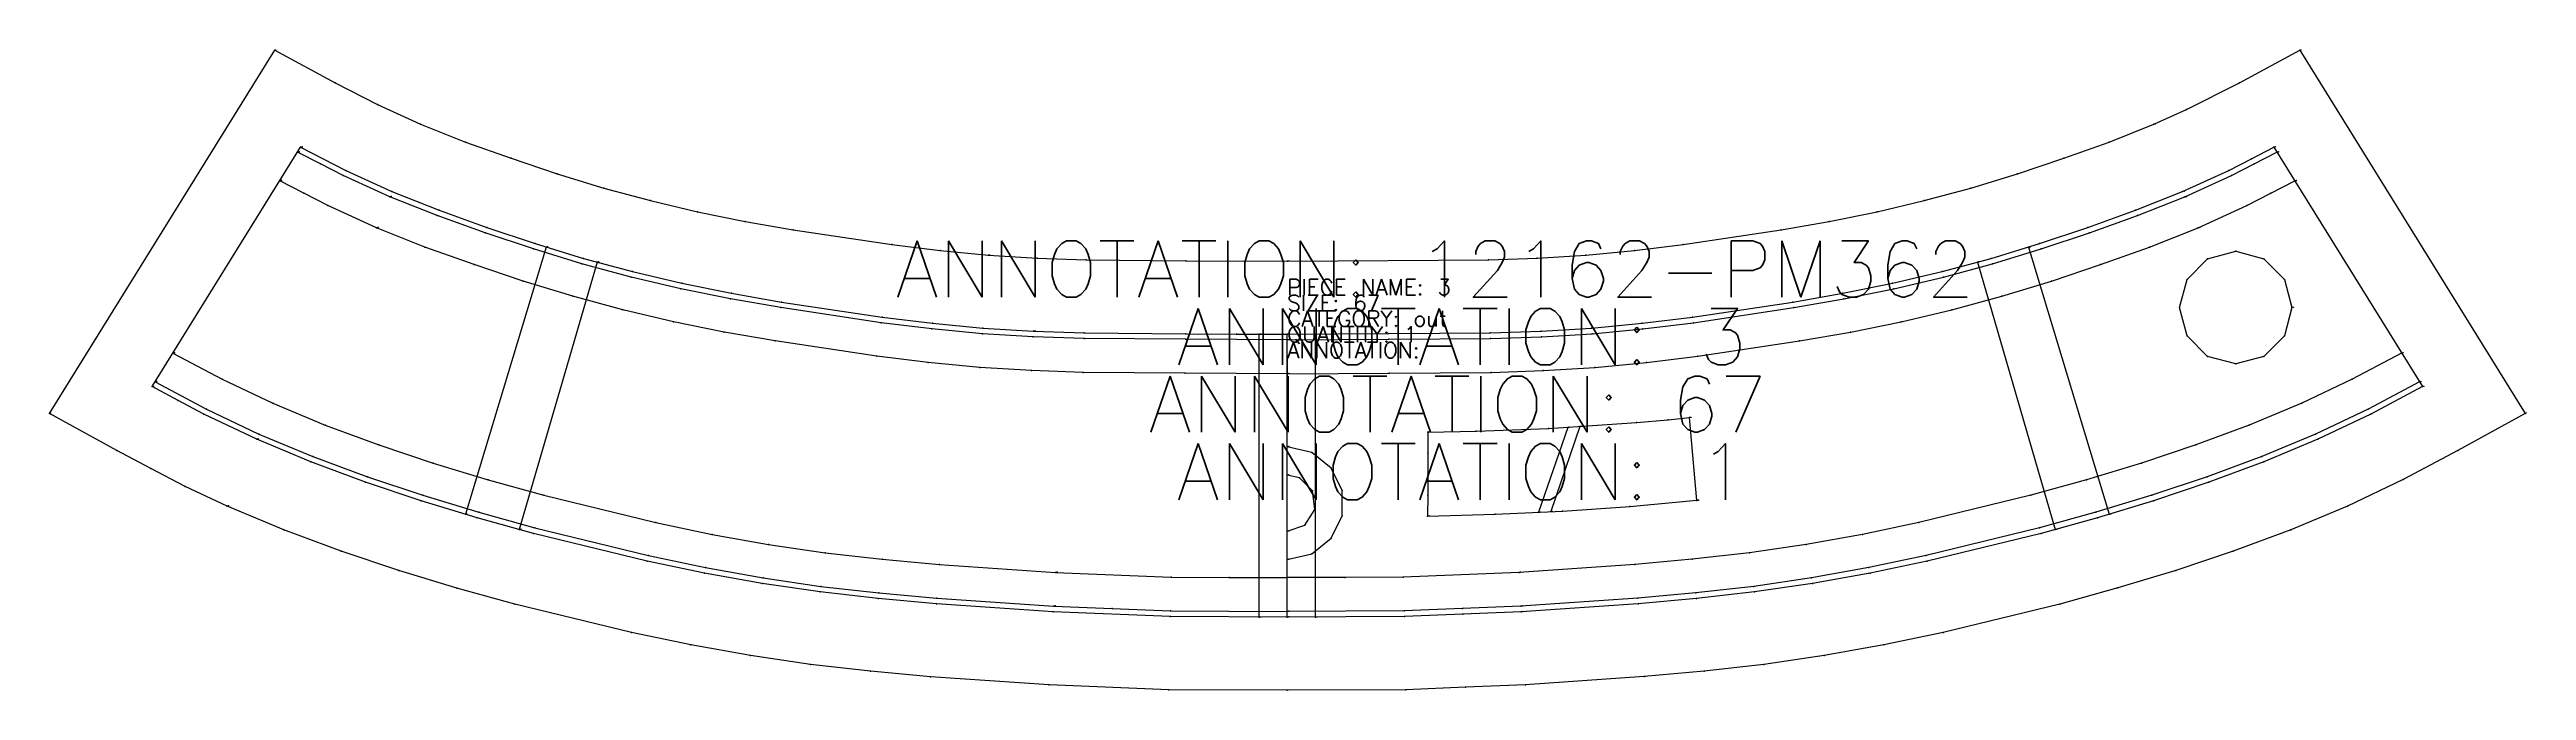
# Model space of a CAD drawing. Extents: x 0 to 3491, y 0 to 2996.
# Drawn here: x 3050.1 to 3490.6, y 633.9 to 747.7 of the extents above; entities that cross this region are included whole.
import ezdxf

# ---------------------------------------------------------------- set-up
doc = ezdxf.new("R2010")
doc.units = 0
for name, color, linetype in [('1', 7, 'CONTINUOUS'), ('14', 7, 'CONTINUOUS'), ('2', 7, 'CONTINUOUS'), ('3', 2, 'CONTINUOUS'), ('5', 5, 'CONTINUOUS'), ('8', 4, 'CONTINUOUS')]:
    doc.layers.add(name, color=color, linetype=linetype)
doc.styles.get("Standard").update_dxf_attribs({"font": 'txt', "bigfont": ' '})

# ---------------------------------------------------------------- blocks, each defined once
blk = doc.blocks.new('BLK_3_2')
at = {"layer": '1'}
blk.add_lwpolyline([(59.3924, 79.2483), (99.4449, 143.7597), (110.1874, 137.9931), (117.706, 134.1239), (125.38, 130.6163), (133.3673, 127.4466), (141.4682, 124.5601), (149.679, 121.8062), (157.9618, 119.2827), (166.2702, 117.0401), (174.6442, 115.0565), (183.125, 113.3503), (191.6486, 111.8556), (209.1742, 109.2277), (217.7753, 108.1856), (226.3983, 107.362), (235.0641, 106.8361), (243.7418, 106.5267), (261.4972, 106.3738), (279.559, 106.2919), (315.3055, 106.5268), (323.9783, 106.8357), (332.6383, 107.3613), (341.2915, 108.1887), (349.9225, 109.2346), (367.3386, 111.846), (375.8936, 113.3461), (384.4059, 115.0579), (392.7823, 117.0418), (401.0929, 119.2856), (409.4037, 121.8187), (417.6419, 124.5827), (425.7056, 127.4564), (433.6563, 130.6128), (439.4306, 133.2107), (448.8565, 137.9933), (459.5999, 143.7589), (499.6515, 79.2483), (487.6953, 72.6336), (477.9923, 67.4789), (468.0857, 62.7799), (457.9962, 58.5836), (447.7457, 54.7827), (437.5373, 51.3582), (427.2315, 48.2299), (416.9403, 45.3743), (396.1383, 40.3038), (385.6363, 38.1107), (374.9897, 36.2177), (364.2926, 34.6357), (353.6512, 33.4311), (342.9813, 32.4725), (321.8579, 31.0093), (311.2413, 30.5798), (300.6247, 30.1503), (279.5194, 30.0621), (258.4421, 30.1498), (237.1582, 31.0109), (216.0932, 32.47), (205.4068, 33.4301), (194.7495, 34.636), (184.0613, 36.2163), (173.4235, 38.1076), (162.9215, 40.3005), (142.1277, 45.3676), (131.8451, 48.2205), (121.5149, 51.3561), (111.2821, 54.7884), (101.0437, 58.5845), (90.9671, 62.7761), (83.5132, 66.2585), (77.4311, 69.4461), (71.3489, 72.6337), (59.3924, 79.2483)], close=True, dxfattribs=at)
at = {"layer": '14'}
blk.add_lwpolyline([(77.6477, 84.0058), (104.0509, 126.5328), (112.0868, 122.4048), (120.2857, 118.6556), (128.6695, 115.3239), (137.1729, 112.29), (145.7306, 109.4191), (154.364, 106.7902), (163.0774, 104.4391), (171.8592, 102.3582), (180.7062, 100.5782), (189.5972, 99.0181), (207.4475, 96.3428), (216.4087, 95.2588), (225.3925, 94.4007), (234.4001, 93.854), (243.4204, 93.5305), (261.471, 93.3738), (270.4966, 93.3327), (279.5221, 93.2917), (297.573, 93.4111), (315.6238, 93.5305), (324.6442, 93.854), (333.6518, 94.4007), (342.6355, 95.2588), (351.5967, 96.3428), (369.447, 99.0181), (378.338, 100.5782), (387.1851, 102.3582), (395.9668, 104.4391), (404.6802, 106.7902), (413.3136, 109.4191), (421.8714, 112.29), (430.3748, 115.3239), (438.7586, 118.6556), (446.9574, 122.4048), (450.9754, 124.4688), (454.9933, 126.5328), (481.3965, 84.0058), (472.197, 79.1148), (462.8034, 74.6586), (453.1952, 70.6638), (443.4326, 67.0464), (433.5651, 63.7375), (423.6042, 60.7136), (413.5749, 57.932), (393.3484, 53.0014), (383.1604, 50.8728), (372.9123, 49.0496), (362.616, 47.5274), (352.2748, 46.3584), (341.9062, 45.428), (321.1389, 43.9895), (310.7388, 43.5684), (300.3388, 43.1472), (279.5221, 43.0631), (258.7055, 43.1472), (237.9053, 43.9895), (217.1381, 45.428), (206.7694, 46.3584), (196.4283, 47.5274), (186.1319, 49.0496), (175.8838, 50.8728), (165.6958, 53.0014), (145.4694, 57.932), (135.4401, 60.7136), (125.4792, 63.7375), (115.6116, 67.0464), (105.849, 70.6638), (96.2409, 74.6586), (86.8473, 79.1148), (82.2475, 81.5603), (77.6477, 84.0058)], close=True, dxfattribs=at)
at = {"layer": '2'}
for p in [(99.4449, 143.7597), (459.5999, 143.7589), (433.6563, 130.6128), (103.5199, 125.6829), (104.0509, 126.5328), (454.9933, 126.5328), (455.5243, 125.6829), (100.3504, 120.5739), (458.6939, 120.5739), (119.8914, 117.7407), (119.8914, 117.7367), (438.7586, 118.6556), (439.1529, 117.7407), (439.1529, 117.7367), (117.5391, 112.2206), (117.5391, 112.2166), (441.5052, 112.2206), (441.5052, 112.2166), (147.6935, 108.7972), (156.7823, 106.1089), (226.3983, 107.362), (279.559, 106.2919), (402.262, 106.1089), (411.3507, 108.7972), (458.1983, 98.0417), (458.1983, 98.0417), (234.4001, 93.854), (274.5221, 93.3069), (279.5221, 93.2962), (279.5221, 93.2917), (284.5221, 93.3069), (81.344, 89.9602), (279.5221, 92.2963), (279.5221, 92.2918), (477.7002, 89.9602), (77.6477, 84.0058), (77.6477, 84.0058), (78.1757, 84.8563), (279.5221, 86.2962), (279.5221, 86.2917), (480.8686, 84.8563), (481.3965, 84.0058), (59.3924, 79.2483), (59.3924, 79.2483), (304.5276, 75.9211), (304.5276, 75.9159), (329.4019, 76.7667), (331.5589, 76.89), (351.0425, 78.5034), (351.0425, 78.4989), (499.6515, 79.2483), (96.2409, 74.6586), (279.5221, 73.2939), (279.5221, 68.2939), (90.9671, 62.7761), (324.2115, 61.68), (326.3636, 61.7887), (352.3792, 63.8028), (352.3792, 63.7976), (133.3478, 61.3265), (142.9328, 58.6115), (279.5221, 58.2939), (304.4751, 60.986), (304.4751, 60.9815), (416.1115, 58.6115), (425.6964, 61.3265), (279.5221, 53.2939), (238.3069, 50.9819), (238.3069, 50.9779), (279.5203, 50.0635), (279.524, 50.0635), (320.7373, 50.9819), (320.7373, 50.9779), (237.9761, 44.9911), (237.9761, 44.9871), (279.5209, 44.0632), (279.5233, 44.0632), (321.0681, 44.9911), (321.0681, 44.9871), (274.5221, 43.0145), (279.5221, 43.0676), (279.5221, 43.0631), (284.5221, 43.0145), (321.1389, 43.9895), (342.9813, 32.4725), (279.5194, 30.0621)]:
    blk.add_point(p, dxfattribs=at)
at = {"layer": '3'}
for p in [(110.1874, 137.9931), (448.8565, 137.9933), (117.706, 134.1239), (439.4306, 133.2107), (125.38, 130.6163), (107.5717, 123.6009), (133.3673, 127.4466), (141.4682, 124.5601), (417.6419, 124.5827), (425.7056, 127.4564), (450.9754, 124.4688), (451.4725, 123.6009), (111.6236, 121.5188), (112.0868, 122.4048), (149.679, 121.8062), (157.9618, 119.2827), (401.0929, 119.2856), (409.4037, 121.8187), (446.9574, 122.4048), (447.4207, 121.5188), (104.6047, 118.3849), (108.859, 116.1958), (120.2857, 118.6556), (128.6695, 115.3239), (166.2702, 117.0401), (174.6442, 115.0565), (384.4059, 115.0579), (392.7823, 117.0418), (430.3748, 115.3239), (450.1853, 116.1958), (454.4396, 118.3849), (128.3161, 114.3885), (136.8604, 111.3402), (137.1729, 112.29), (183.125, 113.3503), (191.6486, 111.8556), (367.3386, 111.846), (375.8936, 113.3461), (421.8714, 112.29), (422.1839, 111.3402), (430.7282, 114.3885), (126.1573, 108.7871), (145.4361, 108.4632), (145.7306, 109.4191), (154.0882, 105.829), (154.364, 106.7902), (209.1742, 109.2277), (217.7753, 108.1856), (235.0641, 106.8361), (243.7418, 106.5267), (261.4972, 106.3738), (315.3055, 106.5268), (323.9783, 106.8357), (332.6383, 107.3613), (341.2915, 108.1887), (349.9225, 109.2346), (404.6802, 106.7902), (404.9561, 105.829), (413.3136, 109.4191), (413.6081, 108.4632), (432.887, 108.7871), (443.1983, 106.702), (448.1983, 108.0417), (453.1983, 106.702), (134.9005, 105.6691), (143.6267, 102.7416), (162.8351, 103.4691), (163.0774, 104.4391), (171.651, 101.3801), (171.8592, 102.3582), (387.1851, 102.3582), (387.3932, 101.3801), (395.9668, 104.4391), (396.2091, 103.4691), (415.4175, 102.7416), (424.1437, 105.6691), (439.538, 103.0417), (456.8585, 103.0417), (152.4311, 100.0621), (161.3654, 97.6523), (180.5194, 99.5958), (180.7062, 100.5782), (189.4324, 98.0317), (189.5972, 99.0181), (369.447, 99.0181), (369.6118, 98.0317), (378.338, 100.5782), (378.5248, 99.5958), (397.6789, 97.6523), (406.6132, 100.0621), (438.1983, 98.0417), (170.3699, 95.5184), (179.3839, 93.704), (207.2998, 95.3537), (207.4475, 96.3428), (216.2915, 94.2658), (216.4087, 95.2588), (225.3058, 93.4044), (225.3925, 94.4007), (234.339, 92.8557), (243.3856, 92.5311), (243.4204, 93.5305), (261.471, 93.3738), (270.4966, 93.3327), (297.573, 93.4111), (315.6238, 93.5305), (315.6586, 92.5311), (324.6442, 93.854), (324.7052, 92.8557), (333.6518, 94.4007), (333.7384, 93.4044), (342.6355, 95.2588), (342.7527, 94.2658), (351.5967, 96.3428), (351.7444, 95.3537), (379.6604, 93.704), (388.6743, 95.5184), (439.538, 93.0417), (456.8585, 93.0417), (188.443, 92.1138), (206.521, 89.4043), (215.6668, 88.2986), (261.4539, 92.4117), (297.5904, 92.4114), (343.3774, 88.2986), (352.5232, 89.4043), (370.6012, 92.1138), (443.1983, 89.3815), (453.1983, 89.3815), (90.1187, 85.2998), (224.8352, 87.4228), (234.032, 86.8641), (243.2422, 86.5328), (261.3822, 86.4125), (297.6621, 86.4123), (315.802, 86.5328), (325.0122, 86.8641), (334.209, 87.4228), (448.1983, 88.0417), (468.9255, 85.2998), (82.2475, 81.5603), (87.3136, 79.9988), (99.0802, 81.0573), (459.964, 81.0573), (471.7307, 79.9988), (86.8473, 79.1148), (96.6443, 75.5736), (108.432, 77.1715), (313.1043, 76.1063), (325.9632, 76.586), (341.6028, 77.6029), (347.2693, 78.1119), (450.6122, 77.1715), (462.3999, 75.5736), (472.197, 79.1148), (71.3489, 72.6337), (105.849, 70.6638), (106.2155, 71.5944), (117.9322, 73.6508), (283.8611, 72.3036), (304.5145, 72.1834), (441.1121, 73.6508), (452.8287, 71.5944), (453.1952, 70.6638), (462.8034, 74.6586), (487.6953, 72.6336), (77.4311, 69.4461), (83.5132, 66.2585), (115.6116, 67.0464), (115.94, 67.9911), (127.6157, 70.4039), (137.3908, 67.4363), (281.6916, 67.7987), (287.3407, 69.5288), (304.5014, 68.4509), (421.6535, 67.4363), (431.4286, 70.4039), (443.1043, 67.9911), (443.4326, 67.0464), (477.9923, 67.4789), (125.4792, 63.7375), (125.7837, 64.6902), (135.7202, 61.6736), (147.2724, 64.6961), (284.0271, 65.4633), (284.397, 62.1813), (289.2716, 65.5191), (304.4882, 64.7185), (328.4571, 61.901), (340.4309, 62.6944), (411.7719, 64.6961), (423.324, 61.6736), (433.2605, 64.6902), (433.5651, 63.7375), (468.0857, 62.7799), (101.0437, 58.5845), (135.4401, 60.7136), (145.4694, 57.932), (145.726, 58.8985), (167.1912, 59.8403), (177.2193, 57.7443), (282.6398, 59.3847), (289.2716, 61.0687), (316.4698, 61.3517), (381.825, 57.7443), (391.8531, 59.8403), (413.3182, 58.8985), (413.5749, 57.932), (423.6042, 60.7136), (457.9962, 58.5836), (111.2821, 54.7884), (165.6958, 53.0014), (165.9091, 53.9786), (187.2495, 55.9589), (197.3273, 54.4695), (207.4988, 53.3201), (283.8611, 54.2842), (287.3407, 57.059), (351.5454, 53.3201), (361.7169, 54.4695), (371.7948, 55.9589), (393.1351, 53.9786), (393.3484, 53.0014), (447.7457, 54.7827), (121.5149, 51.3561), (175.8838, 50.8728), (176.0779, 51.8538), (186.1319, 49.0496), (186.2918, 50.0364), (196.554, 48.5193), (217.6978, 52.4056), (258.8901, 50.1449), (269.2052, 50.1042), (289.8391, 50.1042), (300.1541, 50.1449), (341.3465, 52.4056), (362.4903, 48.5193), (372.7524, 50.0364), (372.9123, 49.0496), (382.9663, 51.8538), (383.1604, 50.8728), (437.5373, 51.3582), (131.8451, 48.2205), (142.1277, 45.3676), (196.4283, 47.5274), (206.7694, 46.3584), (206.865, 47.3537), (217.1381, 45.428), (217.2034, 46.426), (248.3644, 44.5668), (258.7528, 44.1464), (300.2915, 44.1464), (310.6798, 44.5668), (341.8408, 46.426), (341.9062, 45.428), (352.1793, 47.3537), (352.2748, 46.3584), (362.616, 47.5274), (416.9403, 45.3743), (427.2315, 48.2299), (162.9215, 40.3005), (237.9053, 43.9895), (258.7055, 43.1472), (300.3388, 43.1472), (310.7388, 43.5684), (396.1383, 40.3038), (173.4235, 38.1076), (184.0613, 36.2163), (374.9897, 36.2177), (385.6363, 38.1107), (194.7495, 34.636), (205.4068, 33.4301), (216.0932, 32.47), (237.1582, 31.0109), (321.8579, 31.0093), (353.6512, 33.4311), (364.2926, 34.6357), (258.4421, 30.1498), (300.6247, 30.1503), (311.2413, 30.5798)]:
    blk.add_point(p, dxfattribs=at)
at = {"layer": '5'}
blk.add_line((279.5223, 89.0707), (279.5223, 79.0707), dxfattribs=at)
at = {"layer": '8'}
for p, q in [((147.6935, 108.7972), (133.3478, 61.3265)), ((156.7823, 106.1089), (142.9328, 58.6115)), ((402.262, 106.1089), (416.1115, 58.6115)), ((411.3507, 108.7972), (425.6964, 61.3265)), ((274.5221, 43.0145), (274.5221, 93.3069)), ((279.5221, 43.0676), (279.5221, 93.2962)), ((284.5221, 43.0145), (284.5221, 93.3069)), ((329.4019, 76.7667), (324.2115, 61.68)), ((331.5589, 76.89), (326.3636, 61.7887)), ((352.3792, 63.7976), (351.0425, 78.5034))]:
    blk.add_line(p, q, dxfattribs=at)
for points in [[(119.8914, 117.7407), (111.6236, 121.5188), (107.5717, 123.6009), (103.5199, 125.6829)], [(439.1529, 117.7407), (447.4207, 121.5188), (451.4725, 123.6009), (455.5243, 125.6829)], [(117.5391, 112.2206), (108.859, 116.1958), (104.6047, 118.3849), (100.3504, 120.5739)], [(441.5052, 112.2206), (450.1853, 116.1958), (454.4396, 118.3849), (458.6939, 120.5739)], [(279.5221, 92.2963), (261.4539, 92.4117), (243.3856, 92.5311), (234.339, 92.8557), (225.3058, 93.4044), (216.2915, 94.2658), (207.2998, 95.3537), (189.4324, 98.0317), (180.5194, 99.5958), (171.651, 101.3801), (162.8351, 103.4691), (154.0882, 105.829), (145.4361, 108.4632), (136.8604, 111.3402), (128.3161, 114.3885), (119.8914, 117.7367)], [(279.5221, 92.2918), (297.5904, 92.4114), (315.6586, 92.5311), (324.7052, 92.8557), (333.7384, 93.4044), (342.7527, 94.2658), (351.7444, 95.3537), (369.6118, 98.0317), (378.5248, 99.5958), (387.3932, 101.3801), (396.2091, 103.4691), (404.9561, 105.829), (413.6081, 108.4632), (422.1839, 111.3402), (430.7282, 114.3885), (439.1529, 117.7367)], [(279.5221, 86.2962), (261.3822, 86.4125), (243.2422, 86.5328), (234.032, 86.8641), (224.8352, 87.4228), (215.6668, 88.2986), (206.521, 89.4043), (188.443, 92.1138), (179.3839, 93.704), (170.3699, 95.5184), (161.3654, 97.6523), (152.4311, 100.0621), (143.6267, 102.7416), (134.9005, 105.6691), (126.1573, 108.7871), (117.5391, 112.2166)], [(279.5221, 86.2917), (297.6621, 86.4123), (315.802, 86.5328), (325.0122, 86.8641), (334.209, 87.4228), (343.3774, 88.2986), (352.5232, 89.4043), (370.6012, 92.1138), (379.6604, 93.704), (388.6743, 95.5184), (397.6789, 97.6523), (406.6132, 100.0621), (415.4175, 102.7416), (424.1437, 105.6691), (432.887, 108.7871), (441.5052, 112.2166)], [(81.344, 89.9602), (90.1187, 85.2998), (99.0802, 81.0573), (108.432, 77.1715), (117.9322, 73.6508), (127.6157, 70.4039), (137.3908, 67.4363), (147.2724, 64.6961), (167.1912, 59.8403), (177.2193, 57.7443), (187.2495, 55.9589), (197.3273, 54.4695), (207.4988, 53.3201), (217.6978, 52.4056), (238.3069, 50.9779)], [(477.7002, 89.9602), (468.9255, 85.2998), (459.964, 81.0573), (450.6122, 77.1715), (441.1121, 73.6508), (431.4286, 70.4039), (421.6535, 67.4363), (411.7719, 64.6961), (391.8531, 59.8403), (381.825, 57.7443), (371.7948, 55.9589), (361.7169, 54.4695), (351.5454, 53.3201), (341.3465, 52.4056), (320.7373, 50.9779)], [(78.1757, 84.8563), (87.3136, 79.9988), (96.6443, 75.5736), (106.2155, 71.5944), (115.94, 67.9911), (125.7837, 64.6902), (135.7202, 61.6736), (145.726, 58.8985), (165.9091, 53.9786), (176.0779, 51.8538), (186.2918, 50.0364), (196.554, 48.5193), (206.865, 47.3537), (217.2034, 46.426), (237.9761, 44.9871)], [(480.8686, 84.8563), (471.7307, 79.9988), (462.3999, 75.5736), (452.8287, 71.5944), (443.1043, 67.9911), (433.2605, 64.6902), (423.324, 61.6736), (413.3182, 58.8985), (393.1351, 53.9786), (382.9663, 51.8538), (372.7524, 50.0364), (362.4903, 48.5193), (352.1793, 47.3537), (341.8408, 46.426), (321.0681, 44.9871)], [(304.5276, 75.9159), (304.5145, 72.1834), (304.5014, 68.4509), (304.4882, 64.7185), (304.4751, 60.986)], [(304.5276, 75.9211), (313.1043, 76.1063), (325.9632, 76.586), (341.6028, 77.6029), (347.2693, 78.1119), (351.0425, 78.4989)], [(279.5221, 53.2939), (283.8611, 54.2842), (287.3407, 57.059), (289.2716, 61.0687), (289.2716, 65.5191), (287.3407, 69.5288), (283.8611, 72.3036), (279.5221, 73.2939)], [(279.5221, 58.2939), (282.6398, 59.3847), (284.397, 62.1813), (284.0271, 65.4633), (281.6916, 67.7987), (279.5221, 68.2939)], [(304.4751, 60.9815), (316.4698, 61.3517), (328.4571, 61.901), (340.4309, 62.6944), (352.3792, 63.8028)], [(238.3069, 50.9819), (258.8901, 50.1449), (269.2052, 50.1042), (279.5203, 50.0635)], [(320.7373, 50.9819), (300.1541, 50.1449), (289.8391, 50.1042), (279.524, 50.0635)], [(237.9761, 44.9911), (248.3644, 44.5668), (258.7528, 44.1464), (279.5233, 44.0632)], [(321.0681, 44.9911), (310.6798, 44.5668), (300.2915, 44.1464), (279.5209, 44.0632)]]:
    blk.add_lwpolyline(points, dxfattribs=at)
blk.add_lwpolyline([(458.1983, 98.0417), (456.8585, 93.0417), (453.1983, 89.3815), (448.1983, 88.0417), (443.1983, 89.3815), (439.538, 93.0417), (438.1983, 98.0417), (439.538, 103.0417), (443.1983, 106.702), (448.1983, 108.0417), (453.1983, 106.702), (456.8585, 103.0417), (458.1983, 98.0417)], close=True, dxfattribs=at)
at = {"layer": '1'}
for s, height, p in [('ANNOTATION: 12162-PM362', 10, (209.8258, 99.8821)), ('PIECE NAME: 3', 2.8, (279.5223, 100.273)), ('ANNOTATION: 3', 10, (259.8258, 87.8821)), ('SIZE: 67', 2.8, (279.5223, 97.473)), ('CATEGORY: out', 2.8, (279.5223, 94.673)), ('QUANTITY: 1', 2.8, (279.5223, 91.873)), ('ANNOTATION: ', 2.8, (279.5223, 89.073)), ('ANNOTATION: 67', 10, (254.8258, 75.8821)), ('ANNOTATION: 1', 10, (259.8258, 63.8821))]:
    blk.add_text(s, height=height, dxfattribs=at).set_placement(p)
at = {"layer": '2'}
for s, p in [('# 2', (99.4449, 143.7597)), ('# 6', (459.5999, 143.7589)), ('# 5', (433.6563, 130.6128)), ('# 72', (103.5199, 125.6829)), ('# 13', (104.0509, 126.5328)), ('# 17', (454.9933, 126.5328)), ('# 38', (455.5243, 125.6829)), ('# 76', (100.3504, 120.5739)), ('# 42', (458.6939, 120.5739)), ('# 71', (119.8914, 117.7407)), ('# 70', (119.8914, 117.7367)), ('# 16', (438.7586, 118.6556)), ('# 37', (439.1529, 117.7407)), ('# 36', (439.1529, 117.7367)), ('# 75', (117.5391, 112.2206)), ('# 74', (117.5391, 112.2166)), ('# 41', (441.5052, 112.2206)), ('# 40', (441.5052, 112.2166)), ('# 67', (147.6935, 108.7972)), ('# 65', (156.7823, 106.1089)), ('# 3', (226.3983, 107.362)), ('# 4', (279.559, 106.2919)), ('# 27', (402.262, 106.1089)), ('# 29', (411.3507, 108.7972)), ('# 51', (458.1983, 98.0417)), ('# 14', (234.4001, 93.854)), ('# 86', (274.5221, 93.3069)), ('# 26', (279.5221, 93.2962)), ('# 15', (279.5221, 93.2917)), ('# 24', (284.5221, 93.3069)), ('# 81', (81.344, 89.9602)), ('# 69', (279.5221, 92.2963)), ('# 35', (279.5221, 92.2918)), ('# 47', (477.7002, 89.9602)), ('# 12', (77.6477, 84.0058)), ('# 77', (78.1757, 84.8563)), ('# 73', (279.5221, 86.2962)), ('# 39', (279.5221, 86.2917)), ('# 43', (480.8686, 84.8563)), ('# 18', (481.3965, 84.0058)), ('# 1', (59.3924, 79.2483)), ('# 7', (499.6515, 79.2483)), ('# 55', (304.5276, 75.9211)), ('# 53', (304.5276, 75.9159)), ('# 57', (329.4019, 76.7667)), ('# 59', (331.5589, 76.89)), ('# 64', (351.0425, 78.5034)), ('# 56', (351.0425, 78.4989)), ('# 21', (96.2409, 74.6586)), ('# 32', (279.5221, 73.2939)), ('# 34', (279.5221, 68.2939)), ('# 10', (90.9671, 62.7761)), ('# 58', (324.2115, 61.68)), ('# 60', (326.3636, 61.7887)), ('# 62', (352.3792, 63.8028)), ('# 63', (352.3792, 63.7976)), ('# 68', (133.3478, 61.3265)), ('# 66', (142.9328, 58.6115)), ('# 33', (279.5221, 58.2939)), ('# 54', (304.4751, 60.986)), ('# 61', (304.4751, 60.9815)), ('# 28', (416.1115, 58.6115)), ('# 30', (425.6964, 61.3265)), ('# 31', (279.5221, 53.2939)), ('# 83', (238.3069, 50.9819)), ('# 82', (238.3069, 50.9779)), ('# 84', (279.5203, 50.0635)), ('# 50', (279.524, 50.0635)), ('# 49', (320.7373, 50.9819)), ('# 48', (320.7373, 50.9779)), ('# 79', (237.9761, 44.9911)), ('# 78', (237.9761, 44.9871)), ('# 46', (279.5209, 44.0632)), ('# 80', (279.5233, 44.0632)), ('# 45', (321.0681, 44.9911)), ('# 44', (321.0681, 44.9871)), ('# 19', (321.1389, 43.9895)), ('# 85', (274.5221, 43.0145)), ('# 25', (279.5221, 43.0676)), ('# 20', (279.5221, 43.0631)), ('# 23', (284.5221, 43.0145)), ('# 8', (342.9813, 32.4725)), ('# 9', (279.5194, 30.0621))]:
    blk.add_text(s, height=0.1, dxfattribs=at).set_placement(p)
at = {"layer": '8'}
for p in [(119.8914, 117.7407), (439.1529, 117.7407), (117.5391, 112.2206), (441.5052, 112.2206), (147.6935, 108.7972), (156.7823, 106.1089), (402.262, 106.1089), (411.3507, 108.7972), (458.1983, 98.0417), (81.344, 89.9602), (279.5221, 92.2963), (279.5221, 92.2918), (477.7002, 89.9602), (78.1757, 84.8563), (279.5221, 86.2962), (279.5221, 86.2917), (480.8686, 84.8563), (304.5276, 75.9211), (304.5276, 75.9159), (329.4019, 76.7667), (331.5589, 76.89), (352.3792, 63.7976), (279.5221, 58.2939), (304.4751, 60.9815), (279.5221, 53.2939), (238.3069, 50.9819), (320.7373, 50.9819), (237.9761, 44.9911), (321.0681, 44.9911), (274.5221, 43.0145), (279.5221, 43.0676), (284.5221, 43.0145)]:
    blk.add_text('NM', height=0.1, dxfattribs=at).set_placement(p)

msp = doc.modelspace()

# ---------------------------------------------------------------- block references
at = {"layer": '1'}
msp.add_blockref('BLK_3_2', (2990.742, 603.8434), dxfattribs=at)

doc.saveas('drawing.dxf')
